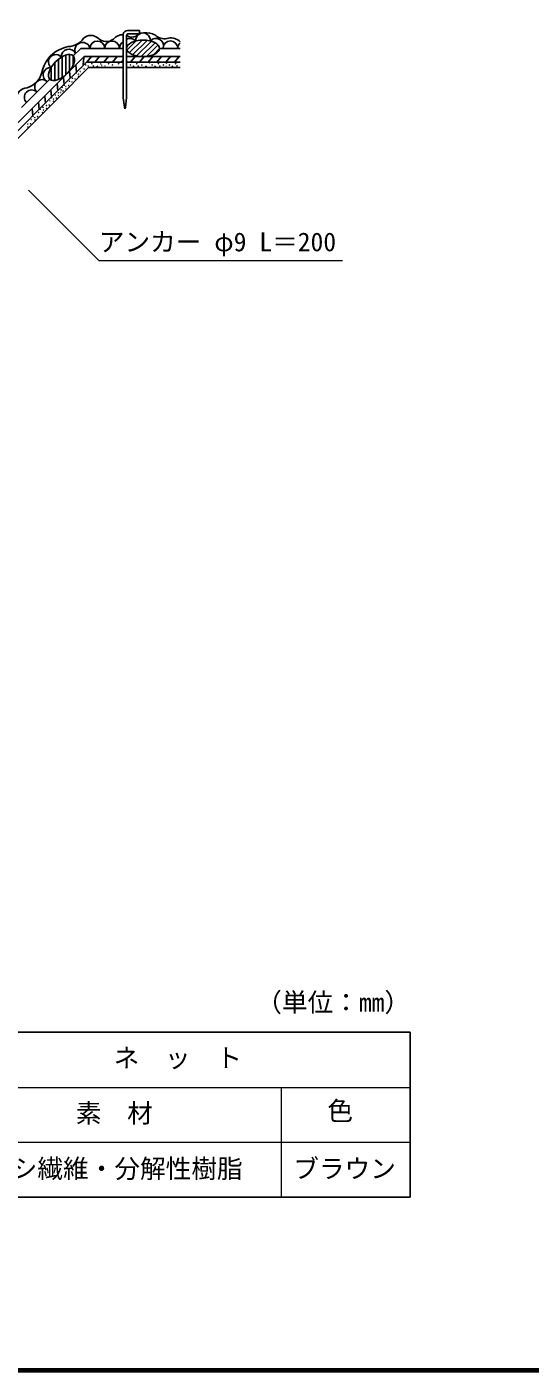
# Model space of a CAD drawing. Units: millimetres, scale not verified. Extents: x 200 to 8200, y 200 to 5838.
# Drawn here: x 2809 to 4182, y 200 to 3862 of the extents above; entities that cross this region are included whole.
import ezdxf
from ezdxf.enums import TextEntityAlignment as Align

# ---------------------------------------------------------------- set-up
doc = ezdxf.new("R2010")
doc.units = ezdxf.units.MM
doc.header["$LTSCALE"] = 20
for name, color, linetype, lineweight in [('C-MTR-FRAM', 5, 'Continuous', 25), ('C-MTR-LINE', 5, 'Continuous', 13), ('C-STR', 7, 'Continuous', 25), ('C-STR-HTXT', 1, 'Continuous', 13), ('C-TTL', 2, 'Continuous', 70)]:
    doc.layers.add(name, color=color, linetype=linetype, lineweight=lineweight)
doc.layers.add('C-MTR-TXT', color=5, linetype='Continuous')
doc.styles.add('ＭＳ ゴシック', font='')
doc.styles.get('ＭＳ ゴシック').set_extended_font_data('MS Gothic')

msp = doc.modelspace()

# ---------------------------------------------------------------- linework, layer by layer
at = {"layer": 'C-MTR-FRAM'}
for p, q in [((620.65, 1121.57), (3855.08, 1121.57)), ((3855.08, 671.57), (3855.08, 1121.57)), ((620.65, 671.57), (3855.08, 671.57))]:
    msp.add_line(p, q, dxfattribs=at)
at = {"layer": 'C-MTR-LINE'}
for p, q in [((1800.17, 970.57), (3855.08, 970.57)), ((3503.79, 671.57), (3503.79, 970.57)), ((620.65, 821.57), (3855.08, 821.57))]:
    msp.add_line(p, q, dxfattribs=at)
at = {"layer": 'C-STR'}
for p, q in [((3083.87, 3852.02), (3116.82, 3852.02)), ((3116.82, 3843.02), (3116.82, 3852.02)), ((3072.35, 3843.14), (3072.35, 3668.04)), ((3081.35, 3838.04), (3081.35, 3668.04)), ((3116.82, 3843.02), (3086.76, 3843.02)), ((2873.75, 3688.87), (2965.57, 3780.68)), ((2935.62, 3782.56), (2956.25, 3803.18)), ((2956.25, 3803.18), (3072.35, 3803.18)), ((2965.13, 3778.16), (2962.97, 3758.7)), ((2965.57, 3780.68), (3072.35, 3780.68)), ((2986.04, 3780.68), (2973.45, 3765.68)), ((3007.76, 3780.68), (2995.17, 3765.68)), ((3031.76, 3780.68), (3019.17, 3765.68)), ((3055.76, 3780.68), (3043.17, 3765.68)), ((3072.35, 3771.86), (3067.17, 3765.68)), ((3081.35, 3780.68), (3227.99, 3780.68)), ((3104.99, 3780.68), (3092.4, 3765.68)), ((3128.99, 3780.68), (3116.4, 3765.68)), ((3152.99, 3780.68), (3140.4, 3765.68)), ((3176.99, 3780.68), (3164.4, 3765.68)), ((3171.35, 3803.18), (3227.99, 3803.18)), ((3200.99, 3780.68), (3188.4, 3765.68)), ((3224.99, 3780.68), (3212.4, 3765.68)), ((2884.36, 3678.26), (2971.78, 3765.68)), ((2894.97, 3667.65), (2977.99, 3750.68)), ((2926.05, 3741.16), (2927.75, 3721.65)), ((2943.02, 3758.13), (2944.72, 3738.63)), ((2971.78, 3765.68), (3072.35, 3765.68)), ((2977.99, 3750.68), (3072.35, 3750.68)), ((2995.17, 3765.68), (2998.22, 3765.68)), ((3081.35, 3765.68), (3227.99, 3765.68)), ((3081.35, 3750.68), (3227.99, 3750.68)), ((2794.75, 3641.69), (2871.98, 3718.92)), ((2892.1, 3707.22), (2893.81, 3687.71)), ((2909.08, 3724.19), (2910.78, 3704.68)), ((2747.02, 3562.14), (2873.75, 3688.87)), ((2757.63, 3551.53), (2884.36, 3678.26)), ((2768.24, 3540.93), (2894.97, 3667.65)), ((2858.16, 3673.28), (2859.87, 3653.77)), ((2875.13, 3690.25), (2876.84, 3670.74)), ((3075.35, 3643.04), (3072.35, 3668.04)), ((3078.35, 3643.04), (3081.35, 3668.04)), ((2824.22, 3639.34), (2825.93, 3619.83)), ((2841.19, 3656.31), (2842.9, 3636.8)), ((3075.35, 3643.04), (3076.85, 3638.04)), ((3076.85, 3638.04), (3078.35, 3643.04))]:
    msp.add_line(p, q, dxfattribs=at)
at = {"layer": 'C-STR', "color": 3}
for p, q in [((3082.46, 3798.39), (3107.73, 3823.66)), ((3088.91, 3790.7), (3123.72, 3825.51)), ((3137.35, 3825), (3098.04, 3785.69)), ((3108.93, 3782.44), (3149.09, 3822.6)), ((3159.2, 3818.56), (3121.45, 3780.82)), ((3135.98, 3781.2), (3167.29, 3812.52)), ((2896.15, 3773.94), (2896.15, 3718.35)), ((2906.15, 3723.75), (2906.15, 3780.55)), ((2916.15, 3784.84), (2916.15, 3731.46)), ((2926.15, 3742), (2926.15, 3786.29)), ((2936.15, 3781.99), (2936.15, 3758.3)), ((3171.33, 3802.41), (3154.57, 3785.66)), ((2876.15, 3716.32), (2876.15, 3752.05)), ((2886.15, 3715.44), (2886.15, 3764.66))]:
    msp.add_line(p, q, dxfattribs=at)
at = {"layer": 'C-STR'}
for centre in [(2945.17, 3736.51), (2955.19, 3740.17), (2959.49, 3751.07), (2965.67, 3747.15), (2969.96, 3758.06), (2976.71, 3754.99), (2986.81, 3761.27), (2990.72, 3754.98), (3001.49, 3754.37), (3011.11, 3761.06), (3014.01, 3756.49), (3023.09, 3754.58), (3032.71, 3761.27), (3042.95, 3758.01), (3060.04, 3761.27), (3092.18, 3758.01), (3100.32, 3754.45), (3109.27, 3761.27), (3113.18, 3754.98), (3122.94, 3757.68), (3134.5, 3754.36), (3143.39, 3763.62), (3151.06, 3758.01), (3159.2, 3754.45), (3168.15, 3761.27), (3172.06, 3754.98), (3181.82, 3757.68), (3190.11, 3763.21), (3190.32, 3753.65), (3198.21, 3758.01), (3206.35, 3754.45), (3215.3, 3761.27), (3219.21, 3754.98), (2911.23, 3702.57), (2916.05, 3699.1), (2923.76, 3701.96), (2925.83, 3713.49), (2933.04, 3711.81), (2934.03, 3721.69), (2941.24, 3720.01), (2949.99, 3733.05), (2950.33, 3726.92), (2877.29, 3668.63), (2882.11, 3665.16), (2887.6, 3675.62), (2889.82, 3668.02), (2895.45, 3682.13), (2896.03, 3674.57), (2902.25, 3682.99), (2903.11, 3689.98), (2905.57, 3696.91), (2908.06, 3686.83), (2916.39, 3692.98), (2840.98, 3628.64), (2845.7, 3637.04), (2852.23, 3628.11), (2853.55, 3642.32), (2854.86, 3635.01), (2863.12, 3647.6), (2863.12, 3639.71), (2870.49, 3648.69), (2872.56, 3660.23), (2882.45, 3659.04), (2812.2, 3596.69), (2812.21, 3588.8), (2819.58, 3597.78), (2821.65, 3609.32), (2826.37, 3617.72), (2831.2, 3614.25), (2831.54, 3608.13), (2838.9, 3617.11)]:
    msp.add_circle(centre, 0.3, dxfattribs=at)
for centre, radius, start, end in [((3084.03, 3839.9), 12.12, 90.74558, 164.52089), ((3126.35, 3825.11), 20, 354.93312, 185.18666), ((2961.4, 3798.3), 21.08, 13.40326, 204.84459), ((3001.91, 3803.18), 20, 0, 180), ((3041.91, 3803.18), 20, 0, 180), ((3081.91, 3803.18), 20, 118.54426, 180), ((3086.35, 3838.04), 5, 85.32404, 180), ((3090.94, 3810.17), 20.33, 40.38159, 118.14041), ((3161.76, 3810.17), 20.33, 340.38159, 139.61841), ((3200.92, 3803.35), 20, 0, 180), ((3240.92, 3803.35), 20, 130.25143, 180), ((2888.3, 3766.25), 20, 39.93312, 230.18666), ((2923.9, 3780.72), 20.33, 25.38159, 184.61841), ((2873.83, 3730.65), 20.33, 85.38159, 244.61841), ((2850.97, 3698.14), 20, 45, 225), ((2822.68, 3669.85), 20, 45, 225)]:
    msp.add_arc(centre, radius, start, end, dxfattribs=at)
at = {"layer": 'C-STR', "color": 1}
for centre, radius, start, end in [((3133.2, 3786.46), 59.39, 70.79901, 102.06775), ((2921.94, 3858.32), 50.06, 270.55599, 326.65565), ((2983.77, 3807.88), 30.42, 48.88791, 131.11209), ((3026.14, 3854.14), 32.33, 226.20661, 307.23409), ((3070.16, 3808.98), 31.23, 85.97794, 141.55205), ((3070.16, 3808.98), 31.23, 58.09898, 68.99967), ((3095.75, 3859.63), 25.8, 249.2982, 313.29443), ((3128.5, 3819.92), 25.8, 107.40314, 125.73443), ((3140.71, 3808.88), 35.75, 72.29329, 72.31692), ((3140.71, 3808.88), 35.75, 48.97187, 70.69394), ((3184.71, 3865.1), 35.75, 234.93859, 287.39918), ((3202.61, 3795.98), 35.75, 44.76274, 101.64398), ((2936.96, 3720.89), 87.94, 116.43914, 169.32872), ((2953.17, 3680.91), 131, 103.5714, 115.00261), ((2792.65, 3753.22), 60.06, 286.62869, 344.50795), ((2812.94, 3661.74), 34.07, 95.21229, 172.71184)]:
    msp.add_arc(centre, radius, start, end, dxfattribs=at)
at = {"layer": 'C-STR', "color": 3}
for centre, major_axis in [((3126.35, 3803.18), (45, 0)), ((2903.8, 3750.74), (31.82, 31.82))]:
    msp.add_ellipse(centre, major_axis=major_axis, ratio=0.5, dxfattribs=at)
at = {"layer": 'C-STR-HTXT'}
for p, q in [((2813.98, 3416.82), (3005.63, 3224.55)), ((3005.63, 3224.55), (3670.63, 3224.55))]:
    msp.add_line(p, q, dxfattribs=at)
at = {"layer": 'C-TTL'}
msp.add_lwpolyline([(200, 200), (8200, 200), (8200, 5740), (200, 5740)], close=True, dxfattribs=at)

# ---------------------------------------------------------------- texts
at = {"layer": 'C-MTR-TXT', "style": 'ＭＳ ゴシック'}
for s, p in [('（単位：mm）', (3435.08, 1161.57)), ('ネ\u3000ッ\u3000ト', (3046.16, 1009.97)), ('色', (3629.04, 865.8))]:
    msp.add_text(s, height=51.32, dxfattribs=at).set_placement(p, align=Align.BOTTOM_LEFT)
msp.add_text('素\u3000材', height=51.32, dxfattribs=at).set_placement((3048.12, 859.57), align=Align.BOTTOM_CENTER)
msp.add_text('ヤシ繊維・分解性樹脂', height=51.32, dxfattribs=at).set_placement((3048.12, 749.31), align=Align.MIDDLE_CENTER)
msp.add_text('ブラウン', height=51.32, dxfattribs=at).set_placement((3536.17, 749.31), align=Align.MIDDLE_LEFT)
at = {"layer": 'C-STR-HTXT', "color": 7, "style": 'ＭＳ ゴシック'}
msp.add_text('アンカー φ9 L＝200', height=51.32, dxfattribs=at).set_placement((3005.63, 3234.55), align=Align.BOTTOM_LEFT)

doc.saveas('drawing.dxf')
